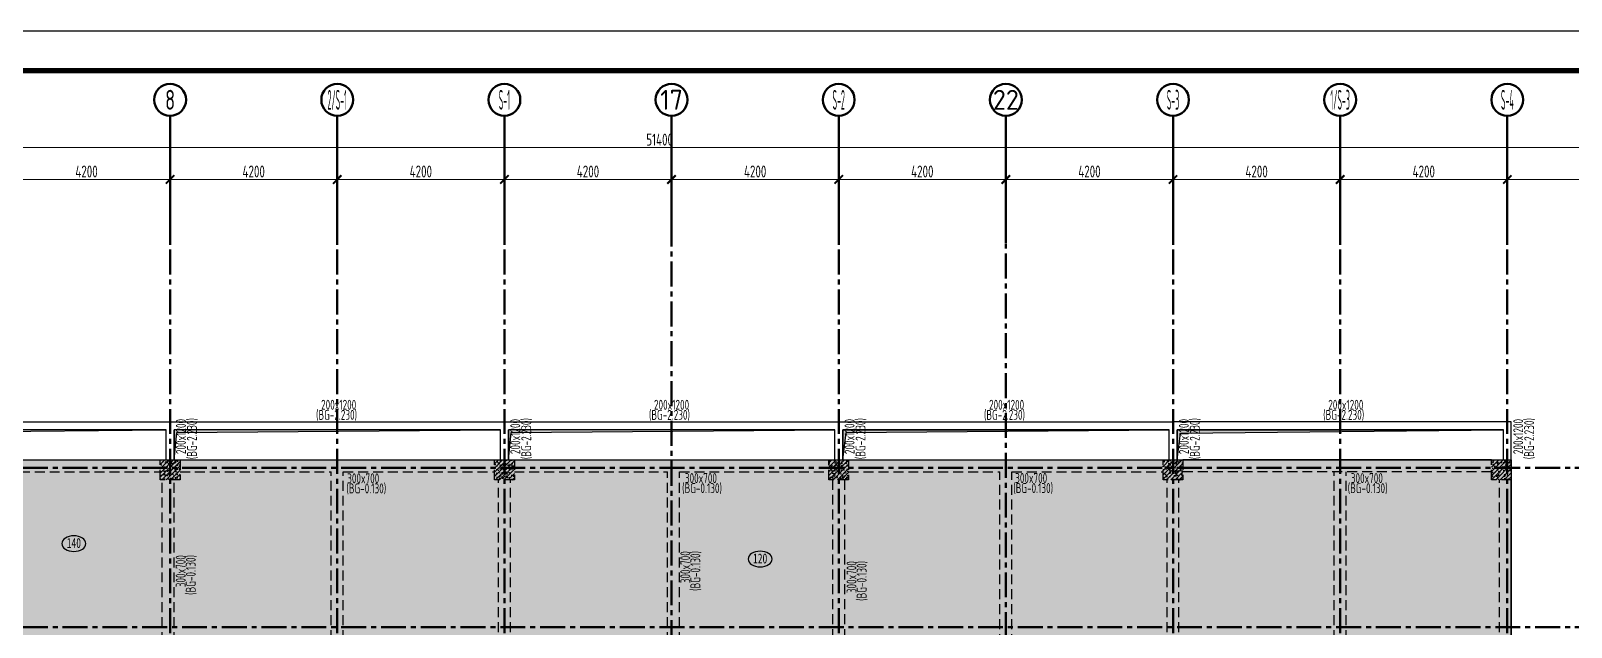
# Model space of a CAD drawing. Extents: x -302153 to 2378000, y -57590 to 1700000.
# Drawn here: x 184640 to 223345, y 579198 to 594165 of the extents above; entities that cross this region are included whole.
import ezdxf
from ezdxf.enums import TextEntityAlignment as Align

# ---------------------------------------------------------------- set-up
doc = ezdxf.new("R2010")
doc.units = 0
doc.header["$LTSCALE"] = 500
doc.header["$MEASUREMENT"] = 0
doc.linetypes.add('CENTER', pattern=[2, 1.25, -0.25, 0.25, -0.25])
doc.linetypes.add('DASHED', pattern=[0.75, 0.5, -0.25])
doc.layers.get('0').update_dxf_attribs({"linetype": 'CONTINUOUS'})
doc.layers.get('Defpoints').update_dxf_attribs({"color": 2, "linetype": 'CONTINUOUS'})
for name, color, linetype, lineweight in [('AD-AXIS-AXIS-2F-100', 1, 'CENTER', 50), ('AD-AXIS-CRCL-2F-100', 3, 'CONTINUOUS', 50), ('AD-AXIS-DIMS-2F-100', 3, 'CONTINUOUS', 0), ('AD-DIMS-MAIN-2F-100', 60, 'CONTINUOUS', 0)]:
    doc.layers.add(name, color=color, linetype=linetype, lineweight=lineweight)
for name, color, linetype in [('C-XREF-INT', 7, 'CONTINUOUS'), ('S_BEAM', 4, 'DASHED'), ('S_BEAM_TEXT_VERT', 41, 'CONTINUOUS'), ('S_COLU_BELW_DASH', 40, 'DASHED'), ('S_COLU_BELW_HACH', 254, 'DASHED'), ('S_FLOR_THIK', 7, 'CONTINUOUS'), ('S_HOLE', 201, 'CONTINUOUS'), ('S_HOLE_HACH', 254, 'CONTINUOUS'), ('S_PLAN_HACH', 9, 'CONTINUOUS')]:
    doc.layers.add(name, color=color, linetype=linetype)
doc.layers.add('内框', color=8, linetype='CONTINUOUS', plot=False)
doc.styles.add('TH-STYLE1', font='Stfangso_1.ttf', dxfattribs={"width": 0.7})
doc.styles.add('TH-STYLE3', font='tssdeng.shx', dxfattribs={"width": 0.7, "bigfont": 'tssdchn.shx'})
doc.styles.add('黑体', font='simhei.ttf')
doc.dimstyles.new('TH-DIM100', dxfattribs={"dimscale": 100, "dimtxt": 3, "dimasz": 2, "dimexe": 1, "dimexo": 1, "dimgap": 0.5, "dimtad": 1, "dimdec": 0, "dimdsep": 46, "dimtxsty": 'TH-STYLE3', "dimblk1": 'ARCHTICK', "dimblk2": 'ARCHTICK', "dimsah": 1, "dimcen": -1, "dimclrd": 256, "dimclre": 256, "dimclrt": 256, "dimazin": 0, "dimtfac": 1, "dimtdec": 0, "dimtix": 1, "dimtmove": 2, "dimatfit": 0, "dimldrblk": 'ARCHTICK', "dimfxl": 2, "dimtolj": 1, "dimtzin": 0, "dimlwd": -1, "dimlwe": -1, "dimarcsym": 0})
pattern_1 = [(45, (174840.05, 561848.63), (-53.03301, 53.03301), []), (50, (174840.05, 561848.63), (215.17805, -18.82564), [22.5, -247.5]), (355, (174840.05, 561848.63), (-41.6254, 225.6576), [18, -198]), (100.4514, (174857.98, 561847.06), (173.5528, 206.8319), [19.1221, -210.3426]), (46.1842, (174840.05, 561908.63), (320.1723, -49.6557), [33.75, -371.25]), (96.6356, (174866.73, 561904.5), (280.3988, 292.2354), [28.683, -315.514]), (351.1842, (174840.05, 561908.63), (280.3986, 292.2356), [27, -297]), (21, (174870.05, 561893.63), (179.0721, -120.78567), [22.5, -247.5]), (326, (174870.05, 561893.63), (72.9946, 217.545), [18, -198]), (71.4514, (174884.97, 561883.56), (252.0668, 96.75915), [19.1221, -210.3426]), (37.5, (174840.05, 561848.63), (3.64796, 99.86816), [0, -195.6, 0, -201, 0, -198.75]), (7.5, (174840.05, 561848.63), (78.92086, 118.32351), [0, -114.6, 0, -191.1, 0, -75.75]), (327.5, (174773.15, 561848.63), (160.14673, -6.76646), [0, -75, 0, -234, 0, -310.5]), (317.5, (174743.15, 561848.63), (174.95585, 30.0315), [0, -97.5, 0, -155.4, 0, -220.5])]

# ---------------------------------------------------------------- blocks, each defined once
blk = doc.blocks.new('B-th')
at = {"layer": 'S_FLOR_THIK', "color": 7, "extrusion": (0, 0, -1)}
blk.add_ellipse((86, 189), major_axis=(-302, 0), ratio=0.653433, dxfattribs=at)
at = {"style": 'TH-STYLE1', "width": 0.7, "flags": 8}
blk.add_attdef('BTH', text='', height=250, dxfattribs=at).set_placement((87, 80), align=Align.CENTER)
blk = doc.blocks.new('_ArchTick')
at = {"color": 0, "const_width": 0.25}
blk.add_lwpolyline([(-0.53, -0.53), (0.53, 0.53)], dxfattribs=at)
blk = doc.blocks.new('*D120')
at = {"layer": 'AD-AXIS-DIMS-2F-100', "transparency": 16777216}
for p, q in [((46900, 27086), (46900, 28686)), ((51300, 27086), (51300, 28686)), ((46900, 28586), (51300, 28586))]:
    blk.add_line(p, q, dxfattribs=at)
at = {"layer": 'Defpoints', "color": 0, "transparency": 16777216}
for p in [(51300, 28586), (46900, 26986), (51300, 26986)]:
    blk.add_point(p, dxfattribs=at)
at = {"layer": 'AD-AXIS-DIMS-2F-100', "transparency": 16777216, "xscale": 200, "yscale": 200, "zscale": 200, "rotation": 180}
blk.add_blockref('_ArchTick', (46900, 28586), dxfattribs=at)
at = {"layer": 'AD-AXIS-DIMS-2F-100', "transparency": 16777216, "xscale": 200, "yscale": 200, "zscale": 200}
blk.add_blockref('_ArchTick', (51300, 28586), dxfattribs=at)
at = {"layer": 'AD-AXIS-DIMS-2F-100', "transparency": 16777216, "insert": (49100, 28786), "char_height": 300, "attachment_point": 5, "style": 'TH-STYLE3'}
blk.add_mtext('\\A1;4400', dxfattribs=at)
blk = doc.blocks.new('*D121')
at = {"layer": 'AD-AXIS-DIMS-2F-100', "transparency": 16777216}
for p, q in [((42700, 27086), (42700, 28686)), ((46900, 27086), (46900, 28686)), ((42700, 28586), (46900, 28586))]:
    blk.add_line(p, q, dxfattribs=at)
at = {"layer": 'Defpoints', "color": 0, "transparency": 16777216}
for p in [(46900, 28586), (42700, 26986), (46900, 26986)]:
    blk.add_point(p, dxfattribs=at)
at = {"layer": 'AD-AXIS-DIMS-2F-100', "transparency": 16777216, "xscale": 200, "yscale": 200, "zscale": 200, "rotation": 180}
blk.add_blockref('_ArchTick', (42700, 28586), dxfattribs=at)
at = {"layer": 'AD-AXIS-DIMS-2F-100', "transparency": 16777216, "xscale": 200, "yscale": 200, "zscale": 200}
blk.add_blockref('_ArchTick', (46900, 28586), dxfattribs=at)
at = {"layer": 'AD-AXIS-DIMS-2F-100', "transparency": 16777216, "insert": (44800, 28786), "char_height": 300, "attachment_point": 5, "style": 'TH-STYLE3'}
blk.add_mtext('\\A1;4200', dxfattribs=at)
blk = doc.blocks.new('*D122')
at = {"layer": 'AD-AXIS-DIMS-2F-100', "transparency": 16777216}
for p, q in [((38500, 27086), (38500, 28686)), ((42700, 27086), (42700, 28686)), ((38500, 28586), (42700, 28586))]:
    blk.add_line(p, q, dxfattribs=at)
at = {"layer": 'Defpoints', "color": 0, "transparency": 16777216}
for p in [(42700, 28586), (38500, 26986), (42700, 26986)]:
    blk.add_point(p, dxfattribs=at)
at = {"layer": 'AD-AXIS-DIMS-2F-100', "transparency": 16777216, "xscale": 200, "yscale": 200, "zscale": 200, "rotation": 180}
blk.add_blockref('_ArchTick', (38500, 28586), dxfattribs=at)
at = {"layer": 'AD-AXIS-DIMS-2F-100', "transparency": 16777216, "xscale": 200, "yscale": 200, "zscale": 200}
blk.add_blockref('_ArchTick', (42700, 28586), dxfattribs=at)
at = {"layer": 'AD-AXIS-DIMS-2F-100', "transparency": 16777216, "insert": (40600, 28786), "char_height": 300, "attachment_point": 5, "style": 'TH-STYLE3'}
blk.add_mtext('\\A1;4200', dxfattribs=at)
blk = doc.blocks.new('*D123')
at = {"layer": 'AD-AXIS-DIMS-2F-100', "transparency": 16777216}
for p, q in [((34300, 27086), (34300, 28686)), ((38500, 27086), (38500, 28686)), ((34300, 28586), (38500, 28586))]:
    blk.add_line(p, q, dxfattribs=at)
at = {"layer": 'Defpoints', "color": 0, "transparency": 16777216}
for p in [(38500, 28586), (34300, 26986), (38500, 26986)]:
    blk.add_point(p, dxfattribs=at)
at = {"layer": 'AD-AXIS-DIMS-2F-100', "transparency": 16777216, "xscale": 200, "yscale": 200, "zscale": 200, "rotation": 180}
blk.add_blockref('_ArchTick', (34300, 28586), dxfattribs=at)
at = {"layer": 'AD-AXIS-DIMS-2F-100', "transparency": 16777216, "xscale": 200, "yscale": 200, "zscale": 200}
blk.add_blockref('_ArchTick', (38500, 28586), dxfattribs=at)
at = {"layer": 'AD-AXIS-DIMS-2F-100', "transparency": 16777216, "insert": (36400, 28786), "char_height": 300, "attachment_point": 5, "style": 'TH-STYLE3'}
blk.add_mtext('\\A1;4200', dxfattribs=at)
blk = doc.blocks.new('*D124')
at = {"layer": 'AD-AXIS-DIMS-2F-100', "transparency": 16777216}
for p, q in [((30100, 27086), (30100, 28686)), ((34300, 27086), (34300, 28686)), ((30100, 28586), (34300, 28586))]:
    blk.add_line(p, q, dxfattribs=at)
at = {"layer": 'Defpoints', "color": 0, "transparency": 16777216}
for p in [(34300, 28586), (30100, 26986), (34300, 26986)]:
    blk.add_point(p, dxfattribs=at)
at = {"layer": 'AD-AXIS-DIMS-2F-100', "transparency": 16777216, "xscale": 200, "yscale": 200, "zscale": 200, "rotation": 180}
blk.add_blockref('_ArchTick', (30100, 28586), dxfattribs=at)
at = {"layer": 'AD-AXIS-DIMS-2F-100', "transparency": 16777216, "xscale": 200, "yscale": 200, "zscale": 200}
blk.add_blockref('_ArchTick', (34300, 28586), dxfattribs=at)
at = {"layer": 'AD-AXIS-DIMS-2F-100', "transparency": 16777216, "insert": (32200, 28786), "char_height": 300, "attachment_point": 5, "style": 'TH-STYLE3'}
blk.add_mtext('\\A1;4200', dxfattribs=at)
blk = doc.blocks.new('*D125')
at = {"layer": 'AD-AXIS-DIMS-2F-100', "transparency": 16777216}
for p, q in [((25900, 27086), (25900, 28686)), ((30100, 27086), (30100, 28686)), ((25900, 28586), (30100, 28586))]:
    blk.add_line(p, q, dxfattribs=at)
at = {"layer": 'Defpoints', "color": 0, "transparency": 16777216}
for p in [(30100, 28586), (25900, 26986), (30100, 26986)]:
    blk.add_point(p, dxfattribs=at)
at = {"layer": 'AD-AXIS-DIMS-2F-100', "transparency": 16777216, "xscale": 200, "yscale": 200, "zscale": 200, "rotation": 180}
blk.add_blockref('_ArchTick', (25900, 28586), dxfattribs=at)
at = {"layer": 'AD-AXIS-DIMS-2F-100', "transparency": 16777216, "xscale": 200, "yscale": 200, "zscale": 200}
blk.add_blockref('_ArchTick', (30100, 28586), dxfattribs=at)
at = {"layer": 'AD-AXIS-DIMS-2F-100', "transparency": 16777216, "insert": (28000, 28786), "char_height": 300, "attachment_point": 5, "style": 'TH-STYLE3'}
blk.add_mtext('\\A1;4200', dxfattribs=at)
blk = doc.blocks.new('*D126')
at = {"layer": 'AD-AXIS-DIMS-2F-100', "transparency": 16777216}
for p, q in [((21700, 27086), (21700, 28686)), ((25900, 27086), (25900, 28686)), ((21700, 28586), (25900, 28586))]:
    blk.add_line(p, q, dxfattribs=at)
at = {"layer": 'Defpoints', "color": 0, "transparency": 16777216}
for p in [(25900, 28586), (21700, 26986), (25900, 26986)]:
    blk.add_point(p, dxfattribs=at)
at = {"layer": 'AD-AXIS-DIMS-2F-100', "transparency": 16777216, "xscale": 200, "yscale": 200, "zscale": 200, "rotation": 180}
blk.add_blockref('_ArchTick', (21700, 28586), dxfattribs=at)
at = {"layer": 'AD-AXIS-DIMS-2F-100', "transparency": 16777216, "xscale": 200, "yscale": 200, "zscale": 200}
blk.add_blockref('_ArchTick', (25900, 28586), dxfattribs=at)
at = {"layer": 'AD-AXIS-DIMS-2F-100', "transparency": 16777216, "insert": (23800, 28786), "char_height": 300, "attachment_point": 5, "style": 'TH-STYLE3'}
blk.add_mtext('\\A1;4200', dxfattribs=at)
blk = doc.blocks.new('*D127')
at = {"layer": 'AD-AXIS-DIMS-2F-100', "transparency": 16777216}
for p, q in [((17500, 27086), (17500, 28686)), ((21700, 27086), (21700, 28686)), ((17500, 28586), (21700, 28586))]:
    blk.add_line(p, q, dxfattribs=at)
at = {"layer": 'Defpoints', "color": 0, "transparency": 16777216}
for p in [(21700, 28586), (17500, 26986), (21700, 26986)]:
    blk.add_point(p, dxfattribs=at)
at = {"layer": 'AD-AXIS-DIMS-2F-100', "transparency": 16777216, "xscale": 200, "yscale": 200, "zscale": 200, "rotation": 180}
blk.add_blockref('_ArchTick', (17500, 28586), dxfattribs=at)
at = {"layer": 'AD-AXIS-DIMS-2F-100', "transparency": 16777216, "xscale": 200, "yscale": 200, "zscale": 200}
blk.add_blockref('_ArchTick', (21700, 28586), dxfattribs=at)
at = {"layer": 'AD-AXIS-DIMS-2F-100', "transparency": 16777216, "insert": (19600, 28786), "char_height": 300, "attachment_point": 5, "style": 'TH-STYLE3'}
blk.add_mtext('\\A1;4200', dxfattribs=at)
blk = doc.blocks.new('*D128')
at = {"layer": 'AD-AXIS-DIMS-2F-100', "transparency": 16777216}
for p, q in [((13300, 27086), (13300, 28686)), ((17500, 27086), (17500, 28686)), ((13300, 28586), (17500, 28586))]:
    blk.add_line(p, q, dxfattribs=at)
at = {"layer": 'Defpoints', "color": 0, "transparency": 16777216}
for p in [(17500, 28586), (13300, 26986), (17500, 26986)]:
    blk.add_point(p, dxfattribs=at)
at = {"layer": 'AD-AXIS-DIMS-2F-100', "transparency": 16777216, "xscale": 200, "yscale": 200, "zscale": 200, "rotation": 180}
blk.add_blockref('_ArchTick', (13300, 28586), dxfattribs=at)
at = {"layer": 'AD-AXIS-DIMS-2F-100', "transparency": 16777216, "xscale": 200, "yscale": 200, "zscale": 200}
blk.add_blockref('_ArchTick', (17500, 28586), dxfattribs=at)
at = {"layer": 'AD-AXIS-DIMS-2F-100', "transparency": 16777216, "insert": (15400, 28786), "char_height": 300, "attachment_point": 5, "style": 'TH-STYLE3'}
blk.add_mtext('\\A1;4200', dxfattribs=at)
blk = doc.blocks.new('*D129')
at = {"layer": 'AD-AXIS-DIMS-2F-100', "transparency": 16777216}
for p, q in [((9100, 27086), (9100, 28686)), ((13300, 27086), (13300, 28686)), ((9100, 28586), (13300, 28586))]:
    blk.add_line(p, q, dxfattribs=at)
at = {"layer": 'Defpoints', "color": 0, "transparency": 16777216}
for p in [(13300, 28586), (9100, 26986), (13300, 26986)]:
    blk.add_point(p, dxfattribs=at)
at = {"layer": 'AD-AXIS-DIMS-2F-100', "transparency": 16777216, "xscale": 200, "yscale": 200, "zscale": 200, "rotation": 180}
blk.add_blockref('_ArchTick', (9100, 28586), dxfattribs=at)
at = {"layer": 'AD-AXIS-DIMS-2F-100', "transparency": 16777216, "xscale": 200, "yscale": 200, "zscale": 200}
blk.add_blockref('_ArchTick', (13300, 28586), dxfattribs=at)
at = {"layer": 'AD-AXIS-DIMS-2F-100', "transparency": 16777216, "insert": (11200, 28786), "char_height": 300, "attachment_point": 5, "style": 'TH-STYLE3'}
blk.add_mtext('\\A1;4200', dxfattribs=at)
blk = doc.blocks.new('*D133')
at = {"layer": 'AD-DIMS-MAIN-2F-100', "transparency": 16777216}
for p, q in [((-100, 27086), (-100, 29486)), ((51300, 27086), (51300, 29486)), ((-100, 29386), (51300, 29386))]:
    blk.add_line(p, q, dxfattribs=at)
at = {"layer": 'Defpoints', "color": 0, "transparency": 16777216}
for p in [(51300, 29386), (-100, 26986), (51300, 26986)]:
    blk.add_point(p, dxfattribs=at)
at = {"layer": 'AD-DIMS-MAIN-2F-100', "transparency": 16777216, "xscale": 200, "yscale": 200, "zscale": 200, "rotation": 180}
blk.add_blockref('_ArchTick', (-100, 29386), dxfattribs=at)
at = {"layer": 'AD-DIMS-MAIN-2F-100', "transparency": 16777216, "xscale": 200, "yscale": 200, "zscale": 200}
blk.add_blockref('_ArchTick', (51300, 29386), dxfattribs=at)
at = {"layer": 'AD-DIMS-MAIN-2F-100', "transparency": 16777216, "insert": (25600, 29586), "char_height": 300, "attachment_point": 5, "style": 'TH-STYLE3'}
blk.add_mtext('\\A1;51400', dxfattribs=at)
blk = doc.blocks.new('THAPE_A2L2_inner')
at = {"layer": '内框'}
blk.add_lwpolyline([(0, 0), (0, 420), (891, 420), (891, 0)], close=True, dxfattribs=at)
at = {"layer": '内框', "const_width": 1.4}
blk.add_lwpolyline([(25, 410), (25, 10), (881, 10), (881, 410)], close=True, dxfattribs=at)
at = {"layer": '内框', "style": '黑体', "width": 0.8}
blk.add_attdef('内框名称', (30.92, 422.78), '', height=4.2, dxfattribs=at)
blk = doc.blocks.new('DxmxAxis_2F-100_b8d9b96b-d97d-4cdc-bfb8-bee9ef8f7084_1755619768')
at = {"layer": 'AD-AXIS-AXIS-2F-100'}
for p, q in [((13300, 11200), (13300, 26986.2)), ((17500, 11200), (17500, 26986.2)), ((21700, 11200), (21700, 26986.2)), ((25900, 13900), (25900, 26986.2)), ((30100, 16200), (30100, 26986.2)), ((34300, 6100), (34300, 26986.2)), ((38500, 11200), (38500, 26986.2)), ((42700, 11200), (42700, 26986.2)), ((46900, 11200), (46900, 26986.2)), ((-1400, 21350), (52900, 21350)), ((-1400, 17350), (52900, 17350))]:
    blk.add_line(p, q, dxfattribs=at)
at = {"layer": 'AD-AXIS-CRCL-2F-100'}
for p, q in [((13300, 26986.2), (13300, 30186.2)), ((17500, 26986.2), (17500, 30186.2)), ((21700, 26986.2), (21700, 30186.2)), ((25900, 26986.2), (25900, 30186.2)), ((30100, 26986.2), (30100, 30186.2)), ((34300, 26986.2), (34300, 30186.2)), ((38500, 26986.2), (38500, 30186.2)), ((42700, 26986.2), (42700, 30186.2)), ((46900, 26986.2), (46900, 30186.2))]:
    blk.add_line(p, q, dxfattribs=at)
for centre in [(13300, 30586.2), (17500, 30586.2), (21700, 30586.2), (25900, 30586.2), (30100, 30586.2), (34300, 30586.2), (38500, 30586.2), (42700, 30586.2), (46900, 30586.2)]:
    blk.add_circle(centre, 400, dxfattribs=at)
at = {"layer": 'AD-AXIS-CRCL-2F-100', "color": 7, "style": 'TH-STYLE3'}
for s, width, p in [('8', 0.7, (13300, 30586.2)), ('2/S-1', 0.25, (17500, 30586.2)), ('S-1', 0.25, (21700, 30586.2)), ('S-2', 0.25, (30100, 30586.2)), ('S-3', 0.25, (38500, 30586.2)), ('1/S-3', 0.25, (42700, 30586.2)), ('S-4', 0.25, (46900, 30586.2))]:
    blk.add_text(s, height=500, dxfattribs=dict(at, width=width)).set_placement(p, align=Align.MIDDLE_CENTER)
for s, p in [('17', (25900, 30586.2)), ('22', (34300, 30586.2))]:
    blk.add_text(s, height=500, dxfattribs=at).set_placement(p, align=Align.MIDDLE_CENTER)
at = {"layer": 'AD-AXIS-DIMS-2F-100'}
for p1, p2, picture, middle in [((9100, 26986.2), (13300, 26986.2), '*D129', (11200, 28786.2)), ((13300, 26986.2), (17500, 26986.2), '*D128', (15400, 28786.2)), ((17500, 26986.2), (21700, 26986.2), '*D127', (19600, 28786.2)), ((21700, 26986.2), (25900, 26986.2), '*D126', (23800, 28786.2)), ((25900, 26986.2), (30100, 26986.2), '*D125', (28000, 28786.2)), ((30100, 26986.2), (34300, 26986.2), '*D124', (32200, 28786.2)), ((34300, 26986.2), (38500, 26986.2), '*D123', (36400, 28786.2)), ((38500, 26986.2), (42700, 26986.2), '*D122', (40600, 28786.2)), ((42700, 26986.2), (46900, 26986.2), '*D121', (44800, 28786.2)), ((46900, 26986.2), (51300, 26986.2), '*D120', (49100, 28786.2))]:
    dim = blk.add_aligned_dim(p1=p1, p2=p2, distance=1600, dimstyle='TH-DIM100', override={"dimgap": 0.5}, dxfattribs=at)
    dim.commit()
    dim.dimension.update_dxf_attribs({"geometry": picture, "text_midpoint": middle})
at = {"layer": 'AD-DIMS-MAIN-2F-100'}
dim = blk.add_aligned_dim(p1=(-100, 26986.2), p2=(51300, 26986.2), distance=2400, dimstyle='TH-DIM100', override={"dimgap": 0.5}, dxfattribs=at)
dim.commit()
dim.dimension.update_dxf_attribs({"geometry": '*D133', "text_midpoint": (25600, 29586.2)})
blk = doc.blocks.new('A$C2ECF6916')
at = {"layer": 'C-XREF-INT'}
blk.add_blockref('DxmxAxis_2F-100_b8d9b96b-d97d-4cdc-bfb8-bee9ef8f7084_1755619768', (0, 1500), dxfattribs=at)

msp = doc.modelspace()

# ---------------------------------------------------------------- hatches: boundary and pattern name
at = {"layer": 'S_COLU_BELW_HACH'}
h = msp.add_hatch(dxfattribs=at)
h.set_pattern_fill('钢筋混凝土', color=256, scale=30, style=0, pattern_type=2)
h.set_pattern_definition(pattern_1)
h.paths.add_polyline_path([(187890.0511, 583398.6289), (188390.0511, 583398.6289), (188390.0511, 582898.6289), (187890.0511, 582898.6289)], flags=0)
h = msp.add_hatch(dxfattribs=at)
h.set_pattern_fill('钢筋混凝土', color=256, scale=30, style=0, pattern_type=2)
h.set_pattern_definition(pattern_1)
h.paths.add_polyline_path([(196290.0511, 583398.6289), (196790.0511, 583398.6289), (196790.0511, 582898.6289), (196290.0511, 582898.6289)], flags=0)
h = msp.add_hatch(dxfattribs=at)
h.set_pattern_fill('钢筋混凝土', color=256, scale=30, style=0, pattern_type=2)
h.set_pattern_definition(pattern_1)
h.paths.add_polyline_path([(204690.0511, 583398.6289), (205190.0511, 583398.6289), (205190.0511, 582898.6289), (204690.0511, 582898.6289)], flags=0)
h = msp.add_hatch(dxfattribs=at)
h.set_pattern_fill('钢筋混凝土', color=256, scale=30, style=0, pattern_type=2)
h.set_pattern_definition(pattern_1)
h.paths.add_polyline_path([(213090.0511, 583398.6289), (213590.0511, 583398.6289), (213590.0511, 582898.6289), (213090.0511, 582898.6289)], flags=0)
h = msp.add_hatch(dxfattribs=at)
h.set_pattern_fill('钢筋混凝土', color=256, scale=30, style=0, pattern_type=2)
h.set_pattern_definition(pattern_1)
h.paths.add_polyline_path([(221340.0507, 583398.6289), (221840.0507, 583398.6289), (221840.0507, 582898.6289), (221340.0507, 582898.6289)], flags=0)
at = {"layer": 'S_HOLE_HACH'}
h = msp.add_hatch(color=256, dxfattribs=at)
h.dxf.hatch_style = 1
h.paths.add_polyline_path([(179440.0514, 583398.6289), (179531.1333, 584069.7095), (188040.0511, 584148.6289), (179440.0514, 584148.6289)])
h = msp.add_hatch(color=256, dxfattribs=at)
h.dxf.hatch_style = 1
h.paths.add_polyline_path([(188240.0511, 583398.6289), (188312.7328, 584084.9036), (196440.0511, 584148.6289), (188240.0511, 584148.6289)])
h = msp.add_hatch(color=256, dxfattribs=at)
h.dxf.hatch_style = 1
h.paths.add_polyline_path([(196640.0511, 583398.6289), (196710.4568, 584085.6805), (204840.0511, 584148.6289), (196640.0511, 584148.6289)])
h = msp.add_hatch(color=256, dxfattribs=at)
h.dxf.hatch_style = 1
h.paths.add_polyline_path([(205040.0511, 583398.6393), (205127.6928, 584083.5366), (213240.0511, 584148.6289), (205040.0511, 584148.6289)])
h = msp.add_hatch(color=256, dxfattribs=at)
h.dxf.hatch_style = 1
h.paths.add_polyline_path([(213440.0511, 583398.6289), (213524.7007, 584070.2189), (221640.0511, 584148.6289), (213440.0511, 584148.6289)])
at = {"layer": 'S_PLAN_HACH'}
h = msp.add_hatch(dxfattribs=at)
h.set_pattern_fill('STARS', color=256, scale=100)
h.set_pattern_definition([(0, (-461874.05, -167035.04), (0, 549.926), [317.5, -317.5]), (60, (-461874.05, -167035.04), (-476.2499, 274.963), [317.5, -317.5]), (120, (-461715.3, -166760.07), (-476.2499, -274.963), [317.5, -317.5])])
h.paths.add_polyline_path([(179240.0507, 578298.6289), (179240.0507, 577898.6289), (178840.0507, 577898.6289), (178840.0507, 578298.6289)], flags=16)
h.paths.add_polyline_path([(183840.0507, 578848.6289), (183840.0507, 578448.6289), (183440.0507, 578448.6289), (183440.0507, 578848.6289)], flags=16)
h.paths.add_polyline_path([(187340.0507, 578548.6289), (187740.0507, 578548.6289), (187740.0507, 578149.9649), (187340.0507, 578149.9649)], flags=16)
h.paths.add_polyline_path([(191840.0507, 578548.6289), (192190.0507, 578548.6289), (192190.0507, 578148.6289), (191840.0507, 578148.6289)], flags=16)
h.paths.add_polyline_path([(192490.0507, 578548.6289), (192840.0471, 578548.6289), (192840.0471, 578148.6289), (192490.0507, 578148.6289)], flags=16)
h.paths.add_polyline_path([(203890.0507, 578548.6289), (204190.0507, 578548.6289), (204190.0507, 578149.6974), (203890.0507, 578149.6974)], flags=16)
h.paths.add_polyline_path([(204390.0507, 578148.6289), (204390.0507, 578548.6289), (204790.0506, 578548.6289), (204790.0506, 578148.6289), (205090.0507, 578148.6289), (205090.0507, 578548.6289), (205490.0507, 578548.6289), (205490.0507, 578148.6289), (205690.0507, 578148.6289), (205690.0507, 578548.6302), (205990.0507, 578548.6302), (205990.0507, 578148.6289), (205940.0506, 578148.6289), (205940.0506, 573148.6289), (207990.0507, 573148.6288), (207990.0507, 572948.6289), (221840.0507, 572948.6289), (221840.0507, 583398.6289), (179239.0385, 583398.6289), (179239.0385, 579398.6289), (174740.0507, 579398.6289), (174740.0507, 570748.6289), (179240.0507, 570748.6289), (179240.0507, 571348.6289), (180490.0507, 571348.6289), (180490.0507, 573148.6289), (182940.0507, 573148.6289), (182940.0507, 578148.6289), (188240.0507, 578148.6289), (188240.0508, 573348.6289), (188840.0607, 573348.6289), (188840.0557, 573248.6289), (199640.0457, 573248.6289), (199640.0506, 573348.6289), (200240.0506, 573348.6289), (200240.0506, 575848.6289), (200640.0506, 575848.6289), (200640.0506, 577048.6289), (200640.0506, 577348.6289), (200640.0506, 577548.6289), (200240.0507, 577548.6289), (200240.0507, 577948.6289), (200640.0506, 577948.6289), (200640.0506, 578148.6289)])
h.paths.add_polyline_path([(212690.0507, 578148.6289), (212690.0507, 578548.6289)], flags=16)
h.paths.add_polyline_path([(212690.0507, 578548.6289), (213090.051, 578548.6289), (213090.051, 578148.6289), (212690.0507, 578148.6289)], flags=16)
h.paths.add_polyline_path([(213590.051, 578548.6289), (213990.0507, 578548.6289), (213990.0507, 578148.6289), (213590.051, 578148.6289)], flags=16)
h.paths.add_polyline_path([(213990.0507, 578548.6289), (213990.0507, 578148.6289)], flags=0)
h.paths.add_polyline_path([(221090.0507, 578548.6289), (221090.0507, 578148.6289)], flags=0)
h.paths.add_polyline_path([(221090.0507, 578548.6289), (221490.0507, 578548.6289), (221490.0507, 578148.6289), (221090.0507, 578148.6289)], flags=16)
h.paths.add_polyline_path([(221840.0507, 578548.3614), (221899.0738, 578548.3614)])
h.paths.add_polyline_path([(221899.0738, 578548.4952), (221944.5621, 578548.3614)])

# ---------------------------------------------------------------- linework, layer by layer
at = {"layer": 'S_BEAM', "linetype": 'ByBlock'}
for p, q in [((179240.0514, 584348.6289), (188145.2419, 584348.6289)), ((188040.0511, 584148.6289), (179440.0514, 584148.6289)), ((188040.0511, 583398.6289), (188040.0511, 584148.6289)), ((188145.2419, 584348.6289), (196521.4133, 584348.6289)), ((196440.0511, 584148.6289), (188240.0511, 584148.6289)), ((188240.0511, 583398.6289), (188240.0511, 584148.6289)), ((196440.0511, 583398.6289), (196440.0511, 584148.6289)), ((196521.4133, 584348.6289), (204932.4396, 584348.6289)), ((204840.0511, 584148.6289), (196640.0511, 584148.6289)), ((196640.0511, 583398.6289), (196640.0511, 584148.6289)), ((204840.0511, 583398.6289), (204840.0511, 584148.6289)), ((204932.4396, 584348.6289), (213341.8179, 584348.6289)), ((205040.0511, 584148.6289), (213240.0511, 584148.6289)), ((205040.0511, 583398.6289), (205040.0511, 584148.6289)), ((213240.0511, 583398.6393), (213240.0511, 584148.6393)), ((221840.0511, 584348.6289), (213341.8179, 584348.6289)), ((213440.0511, 583398.6393), (213440.0511, 584148.6393)), ((213440.0511, 584148.6289), (221640.0511, 584148.6289)), ((221640.0511, 583398.6289), (221640.0511, 584148.6289)), ((221840.0511, 583398.6289), (221840.0511, 584348.6289)), ((179740.0514, 583398.6289), (187890.0511, 583398.6289)), ((188390.0511, 583398.6289), (196290.0511, 583398.6289)), ((196790.0511, 583398.6393), (204690.0511, 583398.6393)), ((205190.0511, 583398.6393), (213090.0511, 583398.6393)), ((221340.0507, 583398.6291), (213590.0511, 583398.6393)), ((221840.0507, 573448.6289), (221840.0507, 582898.6289))]:
    msp.add_line(p, q, dxfattribs=at)
at = {"layer": 'S_BEAM'}
for p, q in [((183240.0507, 583098.6289), (187890.0511, 583098.6289)), ((187940.0507, 578448.6289), (187940.0507, 582898.6289)), ((188240.0507, 578448.6289), (188240.0507, 582898.6289)), ((188390.0511, 583098.6289), (192190.0507, 583098.6289)), ((192190.0507, 573248.6289), (192190.0507, 583098.6289)), ((192490.0507, 583098.6289), (196290.0511, 583098.6289)), ((192490.0507, 573248.6289), (192490.0507, 583098.6289)), ((196392.5153, 573448.6289), (196390.0511, 582898.6289)), ((196692.5153, 573448.6289), (196690.0511, 582898.6289)), ((196790.0511, 583098.6289), (200640.0506, 583098.6289)), ((200640.0506, 578448.6289), (200640.0506, 583098.6289)), ((200940.0506, 583098.6289), (204690.0511, 583098.6289)), ((200940.0506, 578448.6289), (200940.0506, 583098.6289)), ((204790.0507, 578148.6289), (204790.0507, 582898.6289)), ((205090.0507, 578148.6289), (205090.0507, 582898.6289)), ((205190.0511, 583098.6289), (208990.0507, 583098.6289)), ((208990.0507, 573148.6289), (208990.0507, 583098.6289)), ((209290.0507, 583098.6289), (213090.0511, 583098.6289)), ((209290.0507, 573148.6289), (209290.0507, 583098.6289)), ((213190.0516, 573448.6286), (213190.0516, 582898.6289)), ((213490.0516, 573448.6286), (213490.0516, 582898.6289)), ((221340.0507, 583098.6187), (213590.0511, 583098.6289)), ((217390.0514, 573248.6289), (217390.0513, 583098.6239)), ((217690.0514, 573248.6289), (217690.0513, 583098.6235)), ((221540.0507, 573448.6289), (221540.0507, 582898.6289))]:
    msp.add_line(p, q, dxfattribs=at)
at = {"layer": 'S_COLU_BELW_DASH'}
for points in [[(187890.0511, 583398.6289), (188390.0511, 583398.6289), (188390.0511, 582898.6289), (187890.0511, 582898.6289), (187890.0511, 583398.6289)], [(196290.0511, 583398.6289), (196790.0511, 583398.6289), (196790.0511, 582898.6289), (196290.0511, 582898.6289), (196290.0511, 583398.6289)], [(204690.0511, 583398.6289), (205190.0511, 583398.6289), (205190.0511, 582898.6289), (204690.0511, 582898.6289), (204690.0511, 583398.6289)], [(213090.0511, 583398.6289), (213590.0511, 583398.6289), (213590.0511, 582898.6289), (213090.0511, 582898.6289), (213090.0511, 583398.6289)], [(221340.0507, 583398.6289), (221840.0507, 583398.6289), (221840.0507, 582898.6289), (221340.0507, 582898.6289), (221340.0507, 583398.6289)]]:
    msp.add_lwpolyline(points, close=True, dxfattribs=at)
at = {"layer": 'S_HOLE'}
for points in [[(179440.0514, 584148.6289), (179440.0514, 583398.6289), (188040.0511, 583398.6289), (188040.0511, 584148.6289)], [(179440.0514, 583398.6289), (179531.1333, 584069.7095), (188040.0511, 584148.6289), (179440.0514, 584148.6289)], [(188240.0511, 584148.6289), (188240.0511, 583398.6289), (196440.0511, 583398.6289), (196440.0511, 584148.6289)], [(188240.0511, 583398.6289), (188312.7328, 584084.9036), (196440.0511, 584148.6289), (188240.0511, 584148.6289)], [(196640.0511, 584148.6289), (196640.0511, 583398.6289), (204840.0511, 583398.6289), (204840.0511, 584148.6289)], [(196640.0511, 583398.6289), (196710.4568, 584085.6805), (204840.0511, 584148.6289), (196640.0511, 584148.6289)], [(205040.0511, 584148.6289), (205040.0511, 583398.6393), (213240.0511, 583398.6393), (213240.0511, 584148.6289)], [(205040.0511, 583398.6393), (205127.6928, 584083.5366), (213240.0511, 584148.6289), (205040.0511, 584148.6289)], [(213440.0511, 584148.6289), (213440.0511, 583398.6289), (221640.0511, 583398.6289), (221640.0511, 584148.6289)], [(213440.0511, 583398.6289), (213524.7007, 584070.2189), (221640.0511, 584148.6289), (213440.0511, 584148.6289)]]:
    msp.add_lwpolyline(points, close=True, dxfattribs=at)
at = {"layer": 'S_PLAN_HACH'}
msp.add_lwpolyline([(179239.0385, 583398.6289), (221840.0507, 583398.6289), (221840.0507, 572948.6289), (207990.0507, 572948.6289), (207990.0507, 573148.6288), (205940.0506, 573148.6289), (205940.0506, 578148.6289), (200640.0506, 578148.6289), (200640.0506, 575848.6289), (200240.0506, 575848.6289), (200240.0506, 573348.6289), (199640.0506, 573348.6289), (199640.0457, 573248.6289), (188840.0557, 573248.6289), (188840.0607, 573348.6289), (188240.0508, 573348.6289), (188240.0507, 578148.6289), (182940.0507, 578148.6289)], dxfattribs=at)

# ---------------------------------------------------------------- block references
msp.add_blockref('A$C2ECF6916', (174840.0507, 560348.6289))
at = {"layer": 'S_FLOR_THIK'}
for p, values in [((185635.4934, 581106.4306), {'BTH': '140'}), ((202879.0429, 580718.8791), {'BTH': '120'})]:
    msp.add_blockref('B-th', p, dxfattribs=at).add_auto_attribs(values)
at = {"layer": '内框', "xscale": 100, "yscale": 100, "zscale": 100}
msp.add_blockref('THAPE_A2L2_inner', (164665.3584, 552165.445), dxfattribs=at)

# ---------------------------------------------------------------- texts
at = {"layer": 'S_BEAM_TEXT_VERT', "style": 'TH-STYLE3', "width": 0.7}
for s, p in [('200x1200', (191934.2695, 584655.0839)), ('200x1200', (200298.767, 584655.0839)), ('200x1200', (208716.9938, 584655.0839)), ('200x1200', (217240.6391, 584655.0839)), ('(BG-2.230)', (191806.5195, 584402.0574)), ('(BG-2.230)', (200171.017, 584402.0574)), ('(BG-2.230)', (208589.2438, 584402.0574)), ('(BG-2.230)', (217112.8891, 584402.0574)), ('300x700', (192589.894, 582808.6241)), ('300x700', (201075.0389, 582814.7304)), ('300x700', (209373.7689, 582817.2861)), ('300x700', (217807.2557, 582814.7092)), ('(BG-0.130)', (192569.3262, 582555.5976)), ('(BG-0.130)', (201005.0777, 582561.7039)), ('(BG-0.130)', (209326.1647, 582564.2596)), ('(BG-0.130)', (217729.0933, 582561.6826))]:
    msp.add_text(s, height=250, dxfattribs=at).set_placement(p)
for s, p in [('200x1200', (188537.8283, 583542.4089)), ('(BG-2.230)', (188812.7488, 583414.6589)), ('200x1200', (196937.8283, 583542.4089)), ('(BG-2.230)', (197212.7488, 583414.6589)), ('200x1200', (205337.8283, 583542.4089)), ('(BG-2.230)', (205612.7488, 583414.6589)), ('200x1200', (213737.8283, 583542.4192)), ('(BG-2.230)', (214012.7488, 583414.6692)), ('200x1200', (222137.8283, 583542.4089)), ('(BG-2.230)', (222412.7488, 583414.6589)), ('300x700', (188531.6172, 580200.4912)), ('(BG-0.130)', (188784.6437, 580008.8662)), ('300x700', (201209.976, 580300.4912)), ('(BG-0.130)', (201463.0025, 580108.8662)), ('300x700', (205387.2774, 580050.4912)), ('(BG-0.130)', (205641.0053, 579858.8662))]:
    msp.add_text(s, height=250, rotation=90, dxfattribs=at).set_placement(p)

doc.saveas('drawing.dxf')
